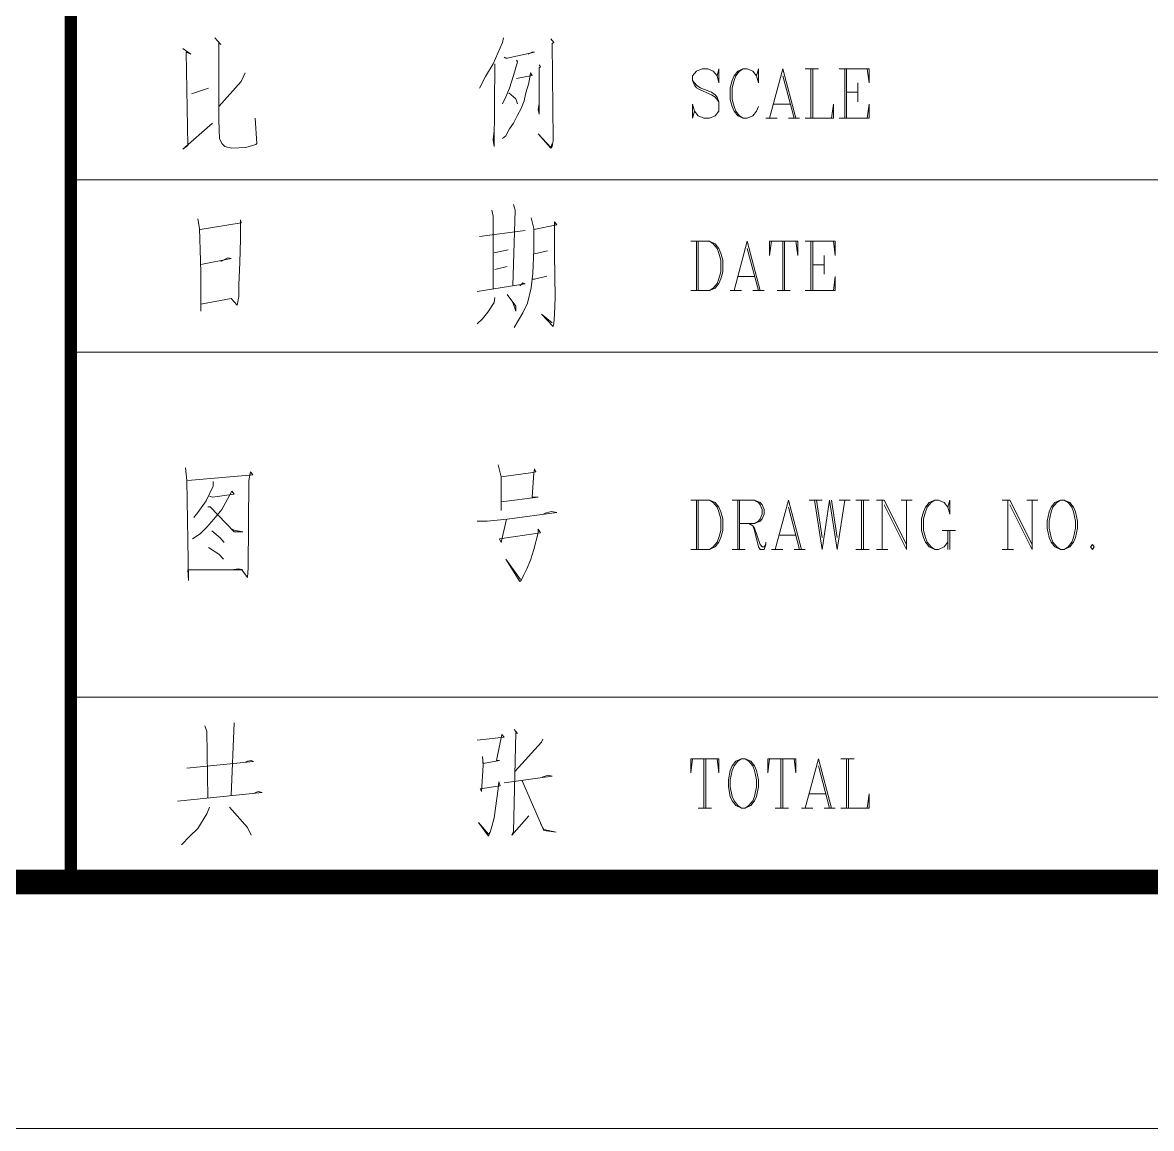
# Model space of a CAD drawing. Extents: x 1332633 to 1595679, y 264824 to 640777.
# Drawn here: x 1397235 to 1399526, y 611077 to 613321 of the extents above; entities that cross this region are included whole.
import ezdxf
from ezdxf.enums import TextEntityAlignment as Align

# ---------------------------------------------------------------- set-up
doc = ezdxf.new("R2010")
doc.units = 0
doc.header["$LTSCALE"] = 1000
doc.header["$MEASUREMENT"] = 0
doc.layers.get('0').update_dxf_attribs({"linetype": 'CONTINUOUS'})
doc.layers.add('_公共_图框', color=4, linetype='CONTINUOUS', lineweight=5)
doc.styles.add('图框文字', font='SIMKAI.TTF')

# ---------------------------------------------------------------- blocks, each defined once
blk = doc.blocks.new('vvxv')
at = {"layer": '_公共_图框'}
for p, q in [((-4208, 2213.3), (-4195.4, 2199.6)), ((-4200.1, 2203.5), (-4200.1, 2162.1)), ((-4195.4, 2199.6), (-4200.1, 2203.5)), ((-3624, 2203.5), (-3643, 2160.2)), ((-3622.5, 2213.3), (-3624, 2203.5)), ((-3526.5, 2211.4), (-3520.1, 2203.5)), ((-3520.1, 2203.5), (-3523.4, 2201.5)), ((-3523.4, 2201.5), (-3521.7, 2006.6)), ((-4272.5, 2191.7), (-4256.8, 2179.9)), ((-4266.2, 2183.9), (-4262.9, 1994.8)), ((-4256.8, 2179.9), (-4266.2, 2183.9)), ((-3614.6, 2172), (-3559.5, 2183.9)), ((-3564.3, 2183.9), (-3572.2, 2179.9)), ((-3559.5, 2183.9), (-3564.3, 2183.9)), ((-4200.1, 2162.1), (-4200.1, 2120.9)), ((-3643, 2160.2), (-3658.7, 2134.6)), ((-3639.7, 2160.2), (-3641.3, 1992.9)), ((-3620.9, 2173.9), (-3617.7, 2172)), ((-3617.7, 2172), (-3614.6, 2172)), ((-3594.1, 2164.2), (-3601.9, 2136.6)), ((-3595.8, 2168.1), (-3594.1, 2164.2)), ((-3550.1, 2158.2), (-3547, 2154.2)), ((-3547, 2154.2), (-3550.1, 2152.4)), ((-4154.5, 2124.8), (-4146.6, 2142.4)), ((-3658.7, 2134.6), (-3671.2, 2111)), ((-3601.9, 2136.6), (-3609.8, 2111)), ((-3595.8, 2130.6), (-3564.3, 2136.6)), ((-3567.4, 2142.4), (-3570.6, 2120.9)), ((-3564.3, 2136.6), (-3567.4, 2142.4)), ((-3550.1, 2152.4), (-3550.1, 2057.9)), ((-3230.8, 2145.4), (-3238.5, 2135.9)), ((-3238.5, 2135.9), (-3238.5, 2126.4)), ((-3219.5, 2150.1), (-3230.8, 2145.4)), ((-3208, 2150.1), (-3219.5, 2150.1)), ((-3196.6, 2145.4), (-3208, 2150.1)), ((-3189, 2135.9), (-3196.6, 2145.4)), ((-3189, 2135.9), (-3185.1, 2150.1)), ((-3185.1, 2121.6), (-3189, 2135.9)), ((-3185.1, 2150.1), (-3185.1, 2121.6)), ((-3154.6, 2135.9), (-3158.6, 2126.4)), ((-3147.1, 2145.4), (-3154.6, 2135.9)), ((-3150.9, 2135.9), (-3154.6, 2126.4)), ((-3143.4, 2145.4), (-3150.9, 2135.9)), ((-3135.7, 2150.1), (-3147.1, 2145.4)), ((-3135.7, 2150.1), (-3143.4, 2145.4)), ((-3128.1, 2150.1), (-3135.7, 2150.1)), ((-3116.7, 2145.4), (-3128.1, 2150.1)), ((-3109, 2135.9), (-3116.7, 2145.4)), ((-3105.2, 2150.1), (-3109, 2135.9)), ((-3109, 2135.9), (-3105.2, 2121.6)), ((-3105.2, 2121.6), (-3105.2, 2150.1)), ((-3082.4, 2050.2), (-3055.7, 2150.1)), ((-3055.7, 2150.1), (-3029, 2050.2)), ((-3055.7, 2135.9), (-3032.8, 2050.2)), ((-3010.1, 2150.1), (-2983.4, 2150.1)), ((-2998.6, 2150.1), (-2998.6, 2050.2)), ((-2994.8, 2150.1), (-2994.8, 2050.2)), ((-2941.4, 2150.1), (-2880.5, 2150.1)), ((-2930.1, 2150.1), (-2930.1, 2050.2)), ((-2926.2, 2150.1), (-2926.2, 2050.2)), ((-2880.5, 2121.6), (-2884.5, 2150.1)), ((-2880.5, 2150.1), (-2880.5, 2121.6)), ((-4255.1, 2099.2), (-4220.5, 2111)), ((-4200.1, 2073.7), (-4154.5, 2124.8)), ((-4200.1, 2120.9), (-4200.1, 2083.4)), ((-3609.8, 2111), (-3617.7, 2093.3)), ((-3570.6, 2120.9), (-3576.8, 2101.2)), ((-3238.5, 2126.4), (-3234.7, 2116.8)), ((-3238.5, 2126.4), (-3230.8, 2116.8)), ((-3234.7, 2116.8), (-3230.8, 2112)), ((-3230.8, 2116.8), (-3223.3, 2112)), ((-3230.8, 2112), (-3223.3, 2107.4)), ((-3223.3, 2112), (-3200.3, 2102.6)), ((-3223.3, 2107.4), (-3200.3, 2097.8)), ((-3158.6, 2126.4), (-3162.3, 2112)), ((-3162.3, 2112), (-3162.3, 2088.2)), ((-3154.6, 2126.4), (-3158.6, 2112)), ((-3158.6, 2112), (-3158.6, 2088.2)), ((-2903.5, 2121.6), (-2903.5, 2083.4)), ((-3617.7, 2093.3), (-3624, 2079.5)), ((-3611.5, 2101.2), (-3597.3, 2089.4)), ((-3597.3, 2089.4), (-3594.1, 2079.5)), ((-3580, 2085.5), (-3586.2, 2069.7)), ((-3576.8, 2101.2), (-3580, 2085.5)), ((-3200.3, 2102.6), (-3192.8, 2097.8)), ((-3200.3, 2097.8), (-3192.8, 2093)), ((-3192.8, 2097.8), (-3189, 2093)), ((-3192.8, 2093), (-3185.1, 2083.4)), ((-3189, 2093), (-3185.1, 2083.4)), ((-3162.3, 2088.2), (-3158.6, 2074)), ((-3158.6, 2088.2), (-3154.6, 2074)), ((-2926.2, 2102.6), (-2903.5, 2102.6)), ((-4200.1, 2083.4), (-4200.1, 2055.9)), ((-3586.2, 2069.7), (-3594.1, 2055.9)), ((-3551.6, 2067.7), (-3550.1, 2079.5)), ((-3550.1, 2057.9), (-3551.6, 2067.7)), ((-3238.5, 2078.8), (-3238.5, 2050.2)), ((-3234.7, 2064.4), (-3238.5, 2078.8)), ((-3238.5, 2050.2), (-3234.7, 2064.4)), ((-3227, 2054.8), (-3234.7, 2064.4)), ((-3185.1, 2064.4), (-3192.8, 2054.8)), ((-3185.1, 2083.4), (-3185.1, 2064.4)), ((-3158.6, 2074), (-3154.6, 2064.4)), ((-3154.6, 2074), (-3150.9, 2064.4)), ((-3154.6, 2064.4), (-3147.1, 2054.8)), ((-3150.9, 2064.4), (-3143.4, 2054.8)), ((-3116.7, 2054.8), (-3109, 2064.4)), ((-3109, 2064.4), (-3105.2, 2074)), ((-3074.7, 2078.8), (-3040.5, 2078.8)), ((-2952.9, 2078.8), (-2956.7, 2050.2)), ((-2952.9, 2050.2), (-2952.9, 2078.8)), ((-2880.5, 2078.8), (-2884.5, 2050.2)), ((-2880.5, 2050.2), (-2880.5, 2078.8)), ((-4272.5, 1986.9), (-4212.6, 2040.1)), ((-4200.1, 2055.9), (-4200.1, 2053.8)), ((-4200.1, 2053.8), (-4200.1, 2045.9)), ((-4200.1, 2045.9), (-4198.4, 2008.6)), ((-4123, 1998.7), (-4126.1, 2049.9)), ((-3601.9, 2040.1), (-3609.8, 2028.3)), ((-3594.1, 2055.9), (-3601.9, 2040.1)), ((-3215.6, 2050.2), (-3227, 2054.8)), ((-3204.3, 2050.2), (-3215.6, 2050.2)), ((-3192.8, 2054.8), (-3204.3, 2050.2)), ((-3147.1, 2054.8), (-3135.7, 2050.2)), ((-3143.4, 2054.8), (-3135.7, 2050.2)), ((-3135.7, 2050.2), (-3128.1, 2050.2)), ((-3128.1, 2050.2), (-3116.7, 2054.8)), ((-3090, 2050.2), (-3067.2, 2050.2)), ((-3044.3, 2050.2), (-3021.5, 2050.2)), ((-3010.1, 2050.2), (-2952.9, 2050.2)), ((-2941.4, 2050.2), (-2880.5, 2050.2)), ((-3643, 2006.6), (-3641.3, 2024.4)), ((-3609.8, 2028.3), (-3617.7, 2014.4)), ((-3551.6, 2018.4), (-3526.5, 1990.8)), ((-3526.5, 1989), (-3551.6, 2018.4)), ((-4262.9, 1994.8), (-4272.5, 1986.9)), ((-4198.4, 2008.6), (-4193.8, 1998.7)), ((-4193.8, 1998.7), (-4187.5, 1992.9)), ((-4187.5, 1992.9), (-4173.3, 1989)), ((-4145, 1990.8), (-4124.5, 1996.8)), ((-4124.5, 1996.8), (-4123, 1998.7)), ((-3643, 2004.7), (-3643, 2006.6)), ((-3641.3, 1992.9), (-3643, 2004.7)), ((-3617.7, 2014.4), (-3624, 2008.6)), ((-3526.5, 1990.8), (-3523.4, 1998.7)), ((-3523.4, 1992.9), (-3526.5, 1989)), ((-3521.7, 2004.7), (-3523.4, 1992.9)), ((-3521.7, 2006.6), (-3521.7, 2004.7)), ((-4173.3, 1989), (-4145, 1990.8)), ((-4500, 1925), (-500, 1925)), ((-3646.1, 1863.4), (-3643, 1851.5)), ((-3598.9, 1863.4), (-3603.6, 1709.9)), ((-3601.9, 1875.2), (-3598.9, 1863.4)), ((-4242.6, 1845.6), (-4239.3, 1825.9)), ((-4154.5, 1837.7), (-4237.8, 1824)), ((-4156, 1843.7), (-4154.5, 1837.7)), ((-4156, 1804.3), (-4156, 1843.7)), ((-3643, 1851.5), (-3643, 1703.9)), ((-3565.8, 1847.6), (-3561, 1825.9)), ((-3561, 1824), (-3513.8, 1833.8)), ((-3518.6, 1839.7), (-3518.6, 1778.7)), ((-3513.8, 1833.8), (-3518.6, 1839.7)), ((-4239.3, 1825.9), (-4237.8, 1782.6)), ((-3671.2, 1810.1), (-3578.5, 1821.9)), ((-3561, 1825.9), (-3561, 1782.6)), ((-4157.5, 1757.1), (-4156, 1804.3)), ((-3242.3, 1800.2), (-3204.3, 1800.2)), ((-3230.8, 1800.2), (-3230.8, 1700.1)), ((-3227, 1800.2), (-3227, 1700.1)), ((-3204.3, 1800.2), (-3192.8, 1795.4)), ((-3204.3, 1800.2), (-3196.6, 1795.4)), ((-3196.6, 1795.4), (-3189, 1785.8)), ((-3192.8, 1795.4), (-3185.1, 1785.8)), ((-3154.6, 1700.1), (-3128.1, 1800.2)), ((-3128.1, 1800.2), (-3101.4, 1700.1)), ((-3082.4, 1800.2), (-3025.3, 1800.2)), ((-3082.4, 1771.6), (-3082.4, 1800.2)), ((-3078.5, 1800.2), (-3082.4, 1771.6)), ((-3055.7, 1800.2), (-3055.7, 1700.1)), ((-3052, 1800.2), (-3052, 1700.1)), ((-3025.3, 1771.6), (-3029, 1800.2)), ((-3025.3, 1800.2), (-3025.3, 1771.6)), ((-3010.1, 1800.2), (-2949.1, 1800.2)), ((-2998.6, 1800.2), (-2998.6, 1700.1)), ((-2994.8, 1800.2), (-2994.8, 1700.1)), ((-2949.1, 1771.6), (-2952.9, 1800.2)), ((-2949.1, 1800.2), (-2949.1, 1771.6)), ((-4237.8, 1782.6), (-4236.3, 1737.4)), ((-4236.3, 1753.2), (-4174.8, 1765)), ((-4181.2, 1766.8), (-4195.4, 1759)), ((-4174.8, 1765), (-4181.2, 1766.8)), ((-3641.3, 1776.8), (-3613.1, 1782.6)), ((-3561, 1782.6), (-3562.7, 1735.4)), ((-3559.5, 1774.7), (-3532.8, 1780.7)), ((-3518.6, 1778.7), (-3518.6, 1774.7)), ((-3518.6, 1774.7), (-3517.1, 1686.3)), ((-3189, 1785.8), (-3185.1, 1776.4)), ((-3185.1, 1785.8), (-3181.3, 1776.4)), ((-3185.1, 1776.4), (-3181.3, 1762.1)), ((-3181.3, 1776.4), (-3177.6, 1762.1)), ((-3128.1, 1785.8), (-3105.2, 1700.1)), ((-2971.9, 1771.6), (-2971.9, 1733.5)), ((-4159.1, 1711.8), (-4157.5, 1757.1)), ((-3639.7, 1743.2), (-3614.6, 1749.2)), ((-3181.3, 1762.1), (-3181.3, 1738.3)), ((-3177.6, 1762.1), (-3177.6, 1738.3)), ((-2994.8, 1752.5), (-2971.9, 1752.5)), ((-4236.3, 1737.4), (-4236.3, 1731.4)), ((-4236.3, 1731.4), (-4236.3, 1699.9)), ((-3562.7, 1735.4), (-3565.8, 1705.9)), ((-3562.7, 1723.6), (-3559.5, 1723.6)), ((-3559.5, 1723.6), (-3534.3, 1729.5)), ((-3185.1, 1723.9), (-3189, 1714.5)), ((-3181.3, 1738.3), (-3185.1, 1723.9)), ((-3181.3, 1723.9), (-3185.1, 1714.5)), ((-3177.6, 1738.3), (-3181.3, 1723.9)), ((-3147.1, 1728.7), (-3112.9, 1728.7)), ((-2949.1, 1728.7), (-2952.9, 1700.1)), ((-2949.1, 1700.1), (-2949.1, 1728.7)), ((-4236.3, 1699.9), (-4236.3, 1658.7)), ((-4159.1, 1688.1), (-4159.1, 1711.8)), ((-3676, 1698.1), (-3578.5, 1713.8)), ((-3583.1, 1715.7), (-3589.4, 1709.9)), ((-3578.5, 1713.8), (-3583.1, 1715.7)), ((-3565.8, 1705.9), (-3573.7, 1674.4)), ((-3204.3, 1700.1), (-3242.3, 1700.1)), ((-3192.8, 1704.9), (-3204.3, 1700.1)), ((-3196.6, 1704.9), (-3204.3, 1700.1)), ((-3189, 1714.5), (-3196.6, 1704.9)), ((-3185.1, 1714.5), (-3192.8, 1704.9)), ((-3162.3, 1700.1), (-3139.4, 1700.1)), ((-3116.7, 1700.1), (-3093.7, 1700.1)), ((-3067.2, 1700.1), (-3040.5, 1700.1)), ((-3010.1, 1700.1), (-2949.1, 1700.1)), ((-4236.3, 1672.4), (-4174.8, 1684.2)), ((-4236.3, 1658.7), (-4236.3, 1672.4)), ((-4174.8, 1684.2), (-4162.3, 1670.5)), ((-4162.3, 1670.5), (-4159.1, 1688.1)), ((-3641.3, 1676.3), (-3654, 1656.7)), ((-3639.7, 1686.3), (-3641.3, 1676.3)), ((-3614.6, 1692.1), (-3597.3, 1668.5)), ((-3597.3, 1658.7), (-3603.6, 1676.3)), ((-3573.7, 1674.4), (-3583.1, 1654.8)), ((-3517.1, 1686.3), (-3518.6, 1652.7)), ((-3654, 1656.7), (-3664.9, 1643)), ((-3583.1, 1654.8), (-3600.4, 1625.2)), ((-3597.3, 1668.5), (-3597.3, 1658.7)), ((-3545.3, 1652.7), (-3523.4, 1635.1)), ((-3521.7, 1627.2), (-3545.3, 1652.7)), ((-3518.6, 1652.7), (-3520.1, 1633)), ((-3664.9, 1643), (-3676, 1633)), ((-3520.1, 1633), (-3521.7, 1627.2)), ((-4500, 1575), (-500, 1575)), ((-4267.7, 1340.3), (-4264.7, 1314.8)), ((-4135.5, 1332.4), (-4138.7, 1314.8)), ((-4130.8, 1326.6), (-4135.5, 1332.4)), ((-3633.4, 1346.3), (-3627.3, 1322.6)), ((-3567.4, 1330.5), (-3627.3, 1322.6)), ((-3556.4, 1332.4), (-3567.4, 1330.5)), ((-3564.3, 1281.2), (-3561, 1330.5)), ((-3561, 1330.5), (-3559.5, 1338.4)), ((-3559.5, 1338.4), (-3556.4, 1332.4)), ((-4264.7, 1314.8), (-4261.4, 1112)), ((-4262.9, 1314.8), (-4130.8, 1326.6)), ((-4211.1, 1312.7), (-4211.1, 1303)), ((-4138.7, 1314.8), (-4140.3, 1137.7)), ((-3627.3, 1322.6), (-3627.3, 1253.7)), ((-4211.1, 1303), (-4225.3, 1273.4)), ((-4219, 1283.3), (-4212.6, 1281.2)), ((-4212.6, 1281.2), (-4168.7, 1287.2)), ((-4173.3, 1293), (-4193.8, 1255.7)), ((-4168.7, 1287.2), (-4173.3, 1293)), ((-4225.3, 1273.4), (-4242.6, 1249.7)), ((-4222, 1261.6), (-4217.4, 1261.6)), ((-4217.4, 1261.6), (-4168.7, 1210.4)), ((-3627.3, 1271.5), (-3551.6, 1281.2)), ((-3627.3, 1253.7), (-3627.3, 1271.5)), ((-3551.6, 1281.2), (-3564.3, 1281.2)), ((-3242.3, 1275.2), (-3204.3, 1275.2)), ((-3230.8, 1275.2), (-3230.8, 1175.1)), ((-3227, 1275.2), (-3227, 1175.1)), ((-3204.3, 1275.2), (-3192.8, 1270.5)), ((-3204.3, 1275.2), (-3196.6, 1270.5)), ((-3196.6, 1270.5), (-3189, 1260.9)), ((-3192.8, 1270.5), (-3185.1, 1260.9)), ((-3189, 1260.9), (-3185.1, 1251.5)), ((-3185.1, 1260.9), (-3181.3, 1251.5)), ((-3158.6, 1275.2), (-3112.9, 1275.2)), ((-3147.1, 1275.2), (-3147.1, 1175.1)), ((-3143.4, 1275.2), (-3143.4, 1175.1)), ((-3112.9, 1275.2), (-3101.4, 1270.5)), ((-3112.9, 1275.2), (-3105.2, 1270.5)), ((-3105.2, 1270.5), (-3101.4, 1265.7)), ((-3101.4, 1270.5), (-3097.7, 1265.7)), ((-3101.4, 1265.7), (-3097.7, 1256.1)), ((-3097.7, 1265.7), (-3093.7, 1256.1)), ((-3071, 1175.1), (-3044.3, 1275.2)), ((-3044.3, 1275.2), (-3017.6, 1175.1)), ((-3044.3, 1260.9), (-3021.5, 1175.1)), ((-3002.4, 1275.2), (-2975.8, 1275.2)), ((-2991.1, 1275.2), (-2975.8, 1175.1)), ((-2987.1, 1275.2), (-2975.8, 1198.9)), ((-2975.8, 1175.1), (-2960.6, 1275.2)), ((-2960.6, 1275.2), (-2945.4, 1175.1)), ((-2956.7, 1275.2), (-2945.4, 1198.9)), ((-2930.1, 1275.2), (-2945.4, 1175.1)), ((-2941.4, 1275.2), (-2918.7, 1275.2)), ((-2907.2, 1275.2), (-2880.5, 1275.2)), ((-2895.8, 1275.2), (-2895.8, 1175.1)), ((-2892, 1275.2), (-2892, 1175.1)), ((-2865.3, 1275.2), (-2850.1, 1275.2)), ((-2854, 1275.2), (-2854, 1175.1)), ((-2850.1, 1275.2), (-2804.4, 1184.7)), ((-2850.1, 1265.7), (-2804.4, 1175.1)), ((-2815.8, 1275.2), (-2793.1, 1275.2)), ((-2804.4, 1175.1), (-2804.4, 1275.2)), ((-2766.4, 1260.9), (-2770.2, 1251.5)), ((-2758.7, 1270.5), (-2766.4, 1260.9)), ((-2762.6, 1260.9), (-2766.4, 1251.5)), ((-2754.9, 1270.5), (-2762.6, 1260.9)), ((-2747.4, 1275.2), (-2758.7, 1270.5)), ((-2747.4, 1275.2), (-2754.9, 1270.5)), ((-2739.7, 1275.2), (-2747.4, 1275.2)), ((-2728.2, 1270.5), (-2739.7, 1275.2)), ((-2720.7, 1260.9), (-2728.2, 1270.5)), ((-2716.9, 1275.2), (-2720.7, 1260.9)), ((-2720.7, 1260.9), (-2716.9, 1246.7)), ((-2716.9, 1246.7), (-2716.9, 1275.2)), ((-2610.3, 1275.2), (-2595.1, 1275.2)), ((-2598.9, 1275.2), (-2598.9, 1175.1)), ((-2595.1, 1275.2), (-2549.4, 1184.7)), ((-2595.1, 1265.7), (-2549.4, 1175.1)), ((-2560.7, 1275.2), (-2538, 1275.2)), ((-2549.4, 1175.1), (-2549.4, 1275.2)), ((-2511.3, 1260.9), (-2515, 1251.5)), ((-2503.7, 1270.5), (-2511.3, 1260.9)), ((-2507.5, 1260.9), (-2511.3, 1251.5)), ((-2499.8, 1270.5), (-2507.5, 1260.9)), ((-2492.3, 1275.2), (-2503.7, 1270.5)), ((-2492.3, 1275.2), (-2499.8, 1270.5)), ((-2484.6, 1275.2), (-2492.3, 1275.2)), ((-2473.3, 1270.5), (-2484.6, 1275.2)), ((-2477, 1270.5), (-2484.6, 1275.2)), ((-2469.3, 1260.9), (-2477, 1270.5)), ((-2465.6, 1260.9), (-2473.3, 1270.5)), ((-2465.6, 1251.5), (-2469.3, 1260.9)), ((-2461.8, 1251.5), (-2465.6, 1260.9)), ((-4242.6, 1249.7), (-4250.5, 1240)), ((-4193.8, 1255.7), (-4209.6, 1236.1)), ((-3614.6, 1236.1), (-3513.8, 1249.7)), ((-3524.9, 1251.8), (-3540.7, 1247.9)), ((-3513.8, 1249.7), (-3524.9, 1251.8)), ((-3185.1, 1251.5), (-3181.3, 1237.1)), ((-3181.3, 1251.5), (-3177.6, 1237.1)), ((-3181.3, 1237.1), (-3181.3, 1213.3)), ((-3177.6, 1237.1), (-3177.6, 1213.3)), ((-3101.4, 1237.1), (-3105.2, 1232.3)), ((-3097.7, 1246.7), (-3101.4, 1237.1)), ((-3097.7, 1237.1), (-3101.4, 1232.3)), ((-3097.7, 1256.1), (-3097.7, 1246.7)), ((-3093.7, 1246.7), (-3097.7, 1237.1)), ((-3093.7, 1256.1), (-3093.7, 1246.7)), ((-2770.2, 1251.5), (-2773.9, 1237.1)), ((-2773.9, 1237.1), (-2773.9, 1213.3)), ((-2766.4, 1251.5), (-2770.2, 1237.1)), ((-2770.2, 1237.1), (-2770.2, 1213.3)), ((-2515, 1251.5), (-2519, 1232.3)), ((-2511.3, 1251.5), (-2515, 1232.3)), ((-2461.8, 1232.3), (-2465.6, 1251.5)), ((-2458, 1232.3), (-2461.8, 1251.5)), ((-4223.8, 1220.3), (-4237.8, 1206.5)), ((-4209.6, 1236.1), (-4223.8, 1220.3)), ((-4168.7, 1214.3), (-4176.5, 1218.3)), ((-4151.2, 1210.4), (-4168.7, 1214.3)), ((-3676, 1232.1), (-3655.5, 1232.1)), ((-3655.5, 1232.1), (-3614.6, 1236.1)), ((-3616.1, 1236.1), (-3627.3, 1188.8)), ((-3551.6, 1216.4), (-3551.6, 1208.5)), ((-3547, 1208.5), (-3551.6, 1216.4)), ((-3112.9, 1227.5), (-3143.4, 1227.5)), ((-3124.2, 1227.5), (-3116.7, 1222.9)), ((-3116.7, 1222.9), (-3112.9, 1218.1)), ((-3116.7, 1222.9), (-3112.9, 1213.3)), ((-3101.4, 1232.3), (-3112.9, 1227.5)), ((-3105.2, 1232.3), (-3112.9, 1227.5)), ((-3112.9, 1218.1), (-3101.4, 1184.7)), ((-2519, 1232.3), (-2519, 1218.1)), ((-2519, 1218.1), (-2515, 1198.9)), ((-2515, 1232.3), (-2515, 1218.1)), ((-2515, 1218.1), (-2511.3, 1198.9)), ((-2465.6, 1198.9), (-2461.8, 1218.1)), ((-2461.8, 1218.1), (-2461.8, 1232.3)), ((-2461.8, 1198.9), (-2458, 1218.1)), ((-2458, 1218.1), (-2458, 1232.3)), ((-4237.8, 1206.5), (-4253.5, 1196.7)), ((-4214.2, 1212.4), (-4196.9, 1198.6)), ((-4196.9, 1198.6), (-4189, 1188.8)), ((-4168.7, 1210.4), (-4151.2, 1210.4)), ((-3630.3, 1196.7), (-3547, 1208.5)), ((-3627.3, 1188.8), (-3630.3, 1196.7)), ((-3551.6, 1208.5), (-3561, 1175)), ((-3185.1, 1198.9), (-3189, 1189.5)), ((-3181.3, 1213.3), (-3185.1, 1198.9)), ((-3181.3, 1198.9), (-3185.1, 1189.5)), ((-3177.6, 1213.3), (-3181.3, 1198.9)), ((-3112.9, 1213.3), (-3105.2, 1179.9)), ((-3063.3, 1203.7), (-3029, 1203.7)), ((-2773.9, 1213.3), (-2770.2, 1198.9)), ((-2770.2, 1213.3), (-2766.4, 1198.9)), ((-2770.2, 1198.9), (-2766.4, 1189.5)), ((-2766.4, 1198.9), (-2762.6, 1189.5)), ((-2732.2, 1213.3), (-2705.5, 1213.3)), ((-2720.7, 1213.3), (-2720.7, 1175.1)), ((-2716.9, 1213.3), (-2716.9, 1175.1)), ((-2515, 1198.9), (-2511.3, 1189.5)), ((-2511.3, 1198.9), (-2507.5, 1189.5)), ((-2469.3, 1189.5), (-2465.6, 1198.9)), ((-2465.6, 1189.5), (-2461.8, 1198.9)), ((-4220.5, 1178.9), (-4200.1, 1165.2)), ((-3561, 1175), (-3567.4, 1153.4)), ((-3204.3, 1175.1), (-3242.3, 1175.1)), ((-3192.8, 1179.9), (-3204.3, 1175.1)), ((-3196.6, 1179.9), (-3204.3, 1175.1)), ((-3189, 1189.5), (-3196.6, 1179.9)), ((-3185.1, 1189.5), (-3192.8, 1179.9)), ((-3158.6, 1175.1), (-3131.9, 1175.1)), ((-3105.2, 1179.9), (-3101.4, 1175.1)), ((-3101.4, 1184.7), (-3097.7, 1179.9)), ((-3101.4, 1175.1), (-3093.7, 1175.1)), ((-3097.7, 1179.9), (-3093.7, 1179.9)), ((-3093.7, 1179.9), (-3090, 1184.7)), ((-3093.7, 1175.1), (-3090, 1184.7)), ((-3090, 1184.7), (-3090, 1189.5)), ((-3078.5, 1175.1), (-3055.7, 1175.1)), ((-3032.8, 1175.1), (-3010.1, 1175.1)), ((-2907.2, 1175.1), (-2880.5, 1175.1)), ((-2865.3, 1175.1), (-2842.5, 1175.1)), ((-2766.4, 1189.5), (-2758.7, 1179.9)), ((-2762.6, 1189.5), (-2754.9, 1179.9)), ((-2758.7, 1179.9), (-2747.4, 1175.1)), ((-2754.9, 1179.9), (-2747.4, 1175.1)), ((-2747.4, 1175.1), (-2739.7, 1175.1)), ((-2739.7, 1175.1), (-2728.2, 1179.9)), ((-2728.2, 1179.9), (-2720.7, 1189.5)), ((-2610.3, 1175.1), (-2587.4, 1175.1)), ((-2511.3, 1189.5), (-2503.7, 1179.9)), ((-2507.5, 1189.5), (-2499.8, 1179.9)), ((-2503.7, 1179.9), (-2492.3, 1175.1)), ((-2499.8, 1179.9), (-2492.3, 1175.1)), ((-2492.3, 1175.1), (-2484.6, 1175.1)), ((-2484.6, 1175.1), (-2473.3, 1179.9)), ((-2484.6, 1175.1), (-2477, 1179.9)), ((-2477, 1179.9), (-2469.3, 1189.5)), ((-2473.3, 1179.9), (-2465.6, 1189.5)), ((-2427.6, 1184.7), (-2431.3, 1179.9)), ((-2431.3, 1179.9), (-2427.6, 1175.1)), ((-2427.6, 1184.7), (-2427.6, 1184.7)), ((-2423.6, 1179.9), (-2427.6, 1184.7)), ((-2427.6, 1175.1), (-2423.6, 1179.9)), ((-4200.1, 1165.2), (-4190.6, 1155.3)), ((-3617.7, 1155.3), (-3587.9, 1114.1)), ((-3589.4, 1110.1), (-3617.7, 1155.3)), ((-3567.4, 1153.4), (-3575.2, 1135.6)), ((-4262.9, 1133.7), (-4151.2, 1133.7)), ((-4261.4, 1112), (-4262.9, 1133.7)), ((-4159.1, 1135.6), (-4174.8, 1133.7)), ((-4151.2, 1133.7), (-4159.1, 1135.6)), ((-4141.8, 1118), (-4152.9, 1133.7)), ((-4140.3, 1137.7), (-4141.8, 1118)), ((-3575.2, 1135.6), (-3581.6, 1121.9)), ((-3586.2, 1112), (-3589.4, 1110.1)), ((-3581.6, 1121.9), (-3586.2, 1112)), ((-4500, 875), (-500, 875)), ((-4228.4, 817.3), (-4223.8, 805.5)), ((-4223.8, 805.5), (-4222, 671.7)), ((-4168.7, 823.2), (-4174.8, 675.7)), ((-3597.3, 803.5), (-3601.9, 602.8)), ((-3600.4, 809.5), (-3594.1, 801.6)), ((-3594.1, 801.6), (-3597.3, 803.5)), ((-3676, 787.7), (-3620.9, 793.7)), ((-3625.5, 799.5), (-3636.7, 746.5)), ((-3620.9, 793.7), (-3625.5, 799.5)), ((-3545.3, 783.8), (-3598.9, 724.8)), ((-3542.2, 789.8), (-3545.3, 783.8)), ((-4264.7, 730.8), (-4129.3, 744.4)), ((-4133.9, 746.5), (-4145, 744.4)), ((-4129.3, 744.4), (-4133.9, 746.5)), ((-3663.4, 736.6), (-3666.6, 683.5)), ((-3663.4, 740.5), (-3664.9, 754.4)), ((-3664.9, 754.4), (-3663.4, 736.6)), ((-3630.3, 746.5), (-3663.4, 740.5)), ((-3636.7, 746.5), (-3630.3, 746.5)), ((-3242.3, 750.3), (-3185.1, 750.3)), ((-3238.5, 750.3), (-3242.3, 721.7)), ((-3242.3, 721.7), (-3242.3, 750.3)), ((-3215.6, 750.3), (-3215.6, 650.2)), ((-3211.8, 750.3), (-3211.8, 650.2)), ((-3185.1, 721.7), (-3189, 750.3)), ((-3185.1, 750.3), (-3185.1, 721.7)), ((-3158.6, 735.9), (-3162.3, 726.5)), ((-3150.9, 745.5), (-3158.6, 735.9)), ((-3154.6, 735.9), (-3158.6, 726.5)), ((-3147.1, 745.5), (-3154.6, 735.9)), ((-3139.4, 750.3), (-3150.9, 745.5)), ((-3139.4, 750.3), (-3147.1, 745.5)), ((-3131.9, 750.3), (-3139.4, 750.3)), ((-3124.2, 745.5), (-3131.9, 750.3)), ((-3120.4, 745.5), (-3131.9, 750.3)), ((-3116.7, 735.9), (-3124.2, 745.5)), ((-3112.9, 735.9), (-3120.4, 745.5)), ((-3112.9, 726.5), (-3116.7, 735.9)), ((-3109, 726.5), (-3112.9, 735.9)), ((-3082.4, 750.3), (-3086.2, 721.7)), ((-3086.2, 721.7), (-3086.2, 750.3)), ((-3086.2, 750.3), (-3029, 750.3)), ((-3059.5, 750.3), (-3059.5, 650.2)), ((-3055.7, 750.3), (-3055.7, 650.2)), ((-3029, 721.7), (-3032.8, 750.3)), ((-3029, 750.3), (-3029, 721.7)), ((-3010.1, 650.2), (-2983.4, 750.3)), ((-2983.4, 750.3), (-2956.7, 650.2)), ((-2983.4, 735.9), (-2960.6, 650.2)), ((-2937.7, 750.3), (-2911, 750.3)), ((-2926.2, 750.3), (-2926.2, 650.2)), ((-2922.4, 750.3), (-2922.4, 650.2)), ((-3620.9, 701.2), (-3523.4, 715)), ((-3531.3, 716.9), (-3543.8, 713)), ((-3523.4, 715), (-3531.3, 716.9)), ((-3162.3, 726.5), (-3166.1, 707.3)), ((-3158.6, 726.5), (-3162.3, 707.3)), ((-3109, 707.3), (-3112.9, 726.5)), ((-3105.2, 707.3), (-3109, 726.5)), ((-3669.7, 689.4), (-3628.8, 695.3)), ((-3666.6, 683.5), (-3669.7, 689.4)), ((-3633.4, 689.4), (-3641.3, 630.3)), ((-3631.9, 703.2), (-3633.4, 689.4)), ((-3628.8, 695.3), (-3631.9, 703.2)), ((-3584.7, 705.1), (-3540.7, 604.8)), ((-3166.1, 707.3), (-3166.1, 693.1)), ((-3166.1, 693.1), (-3162.3, 673.9)), ((-3162.3, 707.3), (-3162.3, 693.1)), ((-3162.3, 693.1), (-3158.6, 673.9)), ((-3112.9, 673.9), (-3109, 693.1)), ((-3109, 693.1), (-3109, 707.3)), ((-3109, 673.9), (-3105.2, 693.1)), ((-3105.2, 693.1), (-3105.2, 707.3)), ((-4283.5, 663.9), (-4111.9, 681.5)), ((-4119.7, 683.5), (-4129.3, 679.6)), ((-4111.9, 681.5), (-4119.7, 683.5)), ((-3162.3, 673.9), (-3158.6, 664.5)), ((-3158.6, 673.9), (-3154.6, 664.5)), ((-3158.6, 664.5), (-3150.9, 655)), ((-3154.6, 664.5), (-3147.1, 655)), ((-3124.2, 655), (-3116.7, 664.5)), ((-3120.4, 655), (-3112.9, 664.5)), ((-3116.7, 664.5), (-3112.9, 673.9)), ((-3112.9, 664.5), (-3109, 673.9)), ((-3002.4, 678.7), (-2968.1, 678.7)), ((-2880.5, 678.7), (-2884.5, 650.2)), ((-2880.5, 650.2), (-2880.5, 678.7)), ((-4219, 652), (-4223.8, 638.2)), ((-4178.1, 652), (-4141.8, 610.6)), ((-3227, 650.2), (-3200.3, 650.2)), ((-3150.9, 655), (-3139.4, 650.2)), ((-3147.1, 655), (-3139.4, 650.2)), ((-3139.4, 650.2), (-3131.9, 650.2)), ((-3131.9, 650.2), (-3124.2, 655)), ((-3131.9, 650.2), (-3120.4, 655)), ((-3071, 650.2), (-3044.3, 650.2)), ((-3017.6, 650.2), (-2994.8, 650.2)), ((-2971.9, 650.2), (-2949.1, 650.2)), ((-2937.7, 650.2), (-2880.5, 650.2)), ((-4223.8, 638.2), (-4242.6, 608.8)), ((-3652.4, 593), (-3672.8, 620.6)), ((-3672.8, 620.6), (-3652.4, 596.9)), ((-3641.3, 630.3), (-3646.1, 612.7)), ((-3605.2, 594.9), (-3570.6, 634.3)), ((-3540.7, 606.7), (-3547, 618.5)), ((-4242.6, 608.8), (-4258.3, 593)), ((-4141.8, 610.6), (-4133.9, 594.9)), ((-3649.2, 600.9), (-3652.4, 593)), ((-3652.4, 596.9), (-3649.2, 600.9)), ((-3646.1, 612.7), (-3649.2, 600.9)), ((-3601.9, 602.8), (-3605.2, 594.9)), ((-3515.5, 600.9), (-3540.7, 606.7)), ((-3540.7, 604.8), (-3515.5, 600.9)), ((-4258.3, 593), (-4275.6, 575.2))]:
    blk.add_line(p, q, dxfattribs=at)
blk.add_lwpolyline([(-63000, 0), (0, 0), (0, 29700), (-63000, 29700)], close=True, dxfattribs=at)
at = {"layer": '_公共_图框', "const_width": 50}
blk.add_lwpolyline([(-61750, 500), (-500, 500), (-500, 29200), (-61750, 29200)], close=True, dxfattribs=at)
at = {"layer": '_公共_图框', "const_width": 25}
blk.add_lwpolyline([(-4500, 29200), (-4500, 500)], dxfattribs=at)
at = {"layer": '_公共_图框', "style": '图框文字'}
for tag, height, p in [('建设单位', 250, (-2500, 19150)), ('合作单位', 250, (-2527, 16841.6)), ('项目名称', 250, (-2500, 15150)), ('项目编号', 250, (-2500, 13150)), ('建筑', 175, (-1300, 2800)), ('方案深化', 175, (-1300, 2450)), ('1:100', 175, (-1300, 2100)), ('20090705', 175, (-1300, 1750)), ('图号', 175, (-1300, 1225))]:
    blk.add_attdef(tag, text='', height=height, dxfattribs=at).set_placement(p, align=Align.MIDDLE_CENTER)

msp = doc.modelspace()

# ---------------------------------------------------------------- block references
msp.add_blockref('vvxv', (1401833.4, 611076.9))

doc.saveas('drawing.dxf')
